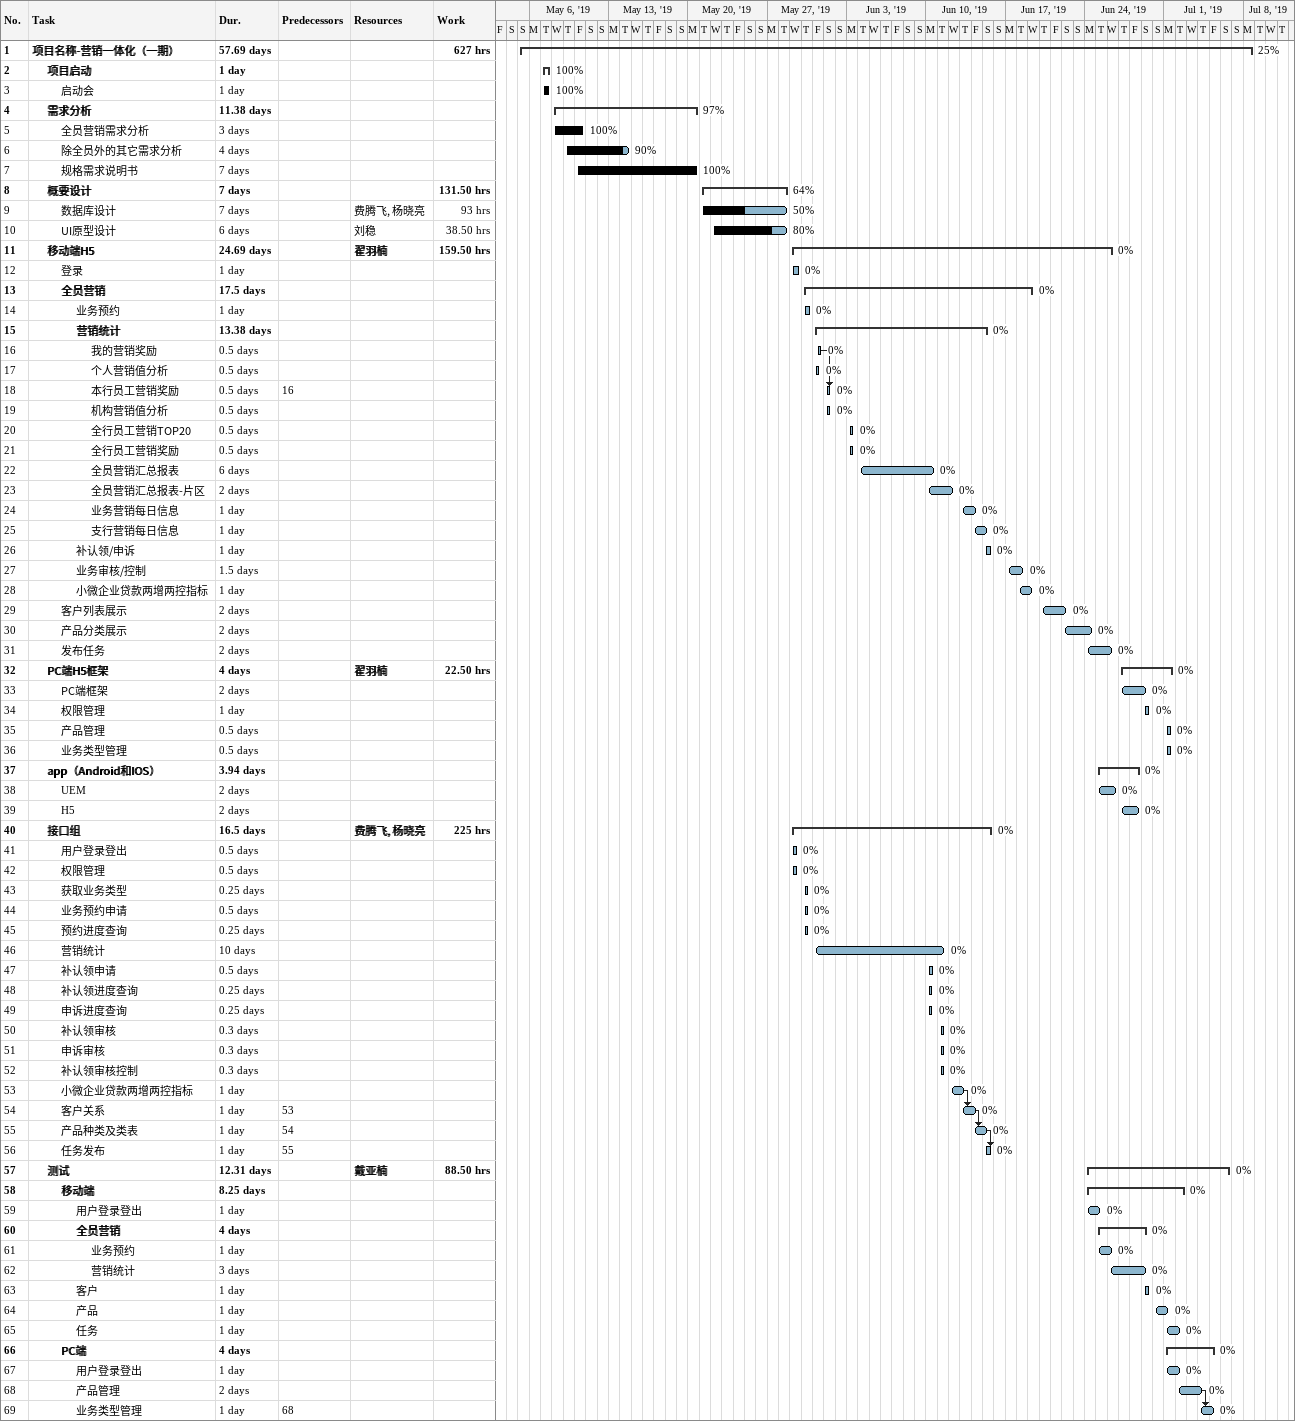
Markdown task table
| ID | Level | Task | Duration | Start | Finish | Predecessors | Resources | % complete | Work (h) |
|---|---|---|---|---|---|---|---|---|---|
| 1 | 1 | **项目名称-营销一体化（一期）** | 57.69d | 2019-05-05 | 2019-07-08 |  |  | 25 | 627 |
| 2 | 2 | **项目启动** | 1d | 2019-05-07 | 2019-05-07 |  |  | 100 |  |
| 3 | 3 | 启动会 | 1d | 2019-05-07 | 2019-05-07 |  |  | 100 |  |
| 4 | 2 | **需求分析** | 11.38d | 2019-05-08 | 2019-05-20 |  |  | 97 |  |
| 5 | 3 | 全员营销需求分析 | 3d | 2019-05-08 | 2019-05-10 |  |  | 100 |  |
| 6 | 3 | 除全员外的其它需求分析 | 4d | 2019-05-09 | 2019-05-14 |  |  | 90 |  |
| 7 | 3 | 规格需求说明书 | 7d | 2019-05-10 | 2019-05-20 |  |  | 100 |  |
| 8 | 2 | **概要设计** | 7d | 2019-05-21 | 2019-05-28 |  |  | 64 | 131.50 |
| 9 | 3 | 数据库设计 | 7d | 2019-05-21 | 2019-05-28 |  | 费腾飞, 杨晓亮 | 50 | 93 |
| 10 | 3 | UI原型设计 | 6d | 2019-05-22 | 2019-05-28 |  | 刘稳 | 80 | 38.50 |
| 11 | 2 | **移动端H5** | 24.69d | 2019-05-29 | 2019-06-26 |  | 翟羽楠 | 0 | 159.50 |
| 12 | 3 | 登录 | 1d | 2019-05-29 | 2019-05-29 |  |  | 0 |  |
| 13 | 3 | **全员营销** | 17.5d | 2019-05-30 | 2019-06-19 |  |  | 0 |  |
| 14 | 4 | 业务预约 | 1d | 2019-05-30 | 2019-05-30 |  |  | 0 |  |
| 15 | 4 | **营销统计** | 13.38d | 2019-05-31 | 2019-06-15 |  |  | 0 |  |
| 16 | 5 | 我的营销奖励 | 0.5d | 2019-05-31 | 2019-05-31 |  |  | 0 |  |
| 17 | 5 | 个人营销值分析 | 0.5d | 2019-05-31 | 2019-05-31 |  |  | 0 |  |
| 18 | 5 | 本行员工营销奖励 | 0.5d | 2019-06-01 | 2019-06-01 | 16 |  | 0 |  |
| 19 | 5 | 机构营销值分析 | 0.5d | 2019-06-01 | 2019-06-01 |  |  | 0 |  |
| 20 | 5 | 全行员工营销TOP20 | 0.5d | 2019-06-03 | 2019-06-03 |  |  | 0 |  |
| 21 | 5 | 全行员工营销奖励 | 0.5d | 2019-06-03 | 2019-06-03 |  |  | 0 |  |
| 22 | 5 | 全员营销汇总报表 | 6d | 2019-06-04 | 2019-06-10 |  |  | 0 |  |
| 23 | 5 | 全员营销汇总报表-片区 | 2d | 2019-06-10 | 2019-06-12 |  |  | 0 |  |
| 24 | 5 | 业务营销每日信息 | 1d | 2019-06-13 | 2019-06-14 |  |  | 0 |  |
| 25 | 5 | 支行营销每日信息 | 1d | 2019-06-14 | 2019-06-15 |  |  | 0 |  |
| 26 | 4 | 补认领/申诉 | 1d | 2019-06-15 | 2019-06-15 |  |  | 0 |  |
| 27 | 4 | 业务审核/控制 | 1.5d | 2019-06-17 | 2019-06-18 |  |  | 0 |  |
| 28 | 4 | 小微企业贷款两增两控指标 | 1d | 2019-06-18 | 2019-06-19 |  |  | 0 |  |
| 29 | 3 | 客户列表展示 | 2d | 2019-06-20 | 2019-06-22 |  |  | 0 |  |
| 30 | 3 | 产品分类展示 | 2d | 2019-06-22 | 2019-06-24 |  |  | 0 |  |
| 31 | 3 | 发布任务 | 2d | 2019-06-24 | 2019-06-26 |  |  | 0 |  |
| 32 | 2 | **PC端H5框架** | 4d | 2019-06-27 | 2019-07-01 |  | 翟羽楠 | 0 | 22.50 |
| 33 | 3 | PC端框架 | 2d | 2019-06-27 | 2019-06-29 |  |  | 0 |  |
| 34 | 3 | 权限管理 | 1d | 2019-06-29 | 2019-06-29 |  |  | 0 |  |
| 35 | 3 | 产品管理 | 0.5d | 2019-07-01 | 2019-07-01 |  |  | 0 |  |
| 36 | 3 | 业务类型管理 | 0.5d | 2019-07-01 | 2019-07-01 |  |  | 0 |  |
| 37 | 2 | **app（Android和IOS）** | 3.94d | 2019-06-25 | 2019-06-28 |  |  | 0 |  |
| 38 | 3 | UEM | 2d | 2019-06-25 | 2019-06-26 |  |  | 0 |  |
| 39 | 3 | H5 | 2d | 2019-06-27 | 2019-06-28 |  |  | 0 |  |
| 40 | 2 | **接口组** | 16.5d | 2019-05-29 | 2019-06-15 |  | 费腾飞, 杨晓亮 | 0 | 225 |
| 41 | 3 | 用户登录登出 | 0.5d | 2019-05-29 | 2019-05-29 |  |  | 0 |  |
| 42 | 3 | 权限管理 | 0.5d | 2019-05-29 | 2019-05-29 |  |  | 0 |  |
| 43 | 3 | 获取业务类型 | 0.25d | 2019-05-30 | 2019-05-30 |  |  | 0 |  |
| 44 | 3 | 业务预约申请 | 0.5d | 2019-05-30 | 2019-05-30 |  |  | 0 |  |
| 45 | 3 | 预约进度查询 | 0.25d | 2019-05-30 | 2019-05-30 |  |  | 0 |  |
| 46 | 3 | 营销统计 | 10d | 2019-05-31 | 2019-06-11 |  |  | 0 |  |
| 47 | 3 | 补认领申请 | 0.5d | 2019-06-10 | 2019-06-10 |  |  | 0 |  |
| 48 | 3 | 补认领进度查询 | 0.25d | 2019-06-10 | 2019-06-10 |  |  | 0 |  |
| 49 | 3 | 申诉进度查询 | 0.25d | 2019-06-10 | 2019-06-10 |  |  | 0 |  |
| 50 | 3 | 补认领审核 | 0.3d | 2019-06-11 | 2019-06-11 |  |  | 0 |  |
| 51 | 3 | 申诉审核 | 0.3d | 2019-06-11 | 2019-06-11 |  |  | 0 |  |
| 52 | 3 | 补认领审核控制 | 0.3d | 2019-06-11 | 2019-06-11 |  |  | 0 |  |
| 53 | 3 | 小微企业贷款两增两控指标 | 1d | 2019-06-12 | 2019-06-13 |  |  | 0 |  |
| 54 | 3 | 客户关系 | 1d | 2019-06-13 | 2019-06-14 | 53 |  | 0 |  |
| 55 | 3 | 产品种类及类表 | 1d | 2019-06-14 | 2019-06-15 | 54 |  | 0 |  |
| 56 | 3 | 任务发布 | 1d | 2019-06-15 | 2019-06-15 | 55 |  | 0 |  |
| 57 | 2 | **测试** | 12.31d | 2019-06-24 | 2019-07-06 |  | 戴亚楠 | 0 | 88.50 |
| 58 | 3 | **移动端** | 8.25d | 2019-06-24 | 2019-07-02 |  |  | 0 |  |
| 59 | 4 | 用户登录登出 | 1d | 2019-06-24 | 2019-06-25 |  |  | 0 |  |
| 60 | 4 | **全员营销** | 4d | 2019-06-25 | 2019-06-29 |  |  | 0 |  |
| 61 | 5 | 业务预约 | 1d | 2019-06-25 | 2019-06-26 |  |  | 0 |  |
| 62 | 5 | 营销统计 | 3d | 2019-06-26 | 2019-06-29 |  |  | 0 |  |
| 63 | 4 | 客户 | 1d | 2019-06-29 | 2019-06-29 |  |  | 0 |  |
| 64 | 4 | 产品 | 1d | 2019-06-30 | 2019-07-01 |  |  | 0 |  |
| 65 | 4 | 任务 | 1d | 2019-07-01 | 2019-07-02 |  |  | 0 |  |
| 66 | 3 | **PC端** | 4d | 2019-07-01 | 2019-07-05 |  |  | 0 |  |
| 67 | 4 | 用户登录登出 | 1d | 2019-07-01 | 2019-07-02 |  |  | 0 |  |
| 68 | 4 | 产品管理 | 2d | 2019-07-02 | 2019-07-04 |  |  | 0 |  |
| 69 | 4 | 业务类型管理 | 1d | 2019-07-04 | 2019-07-05 | 68 |  | 0 |  |
